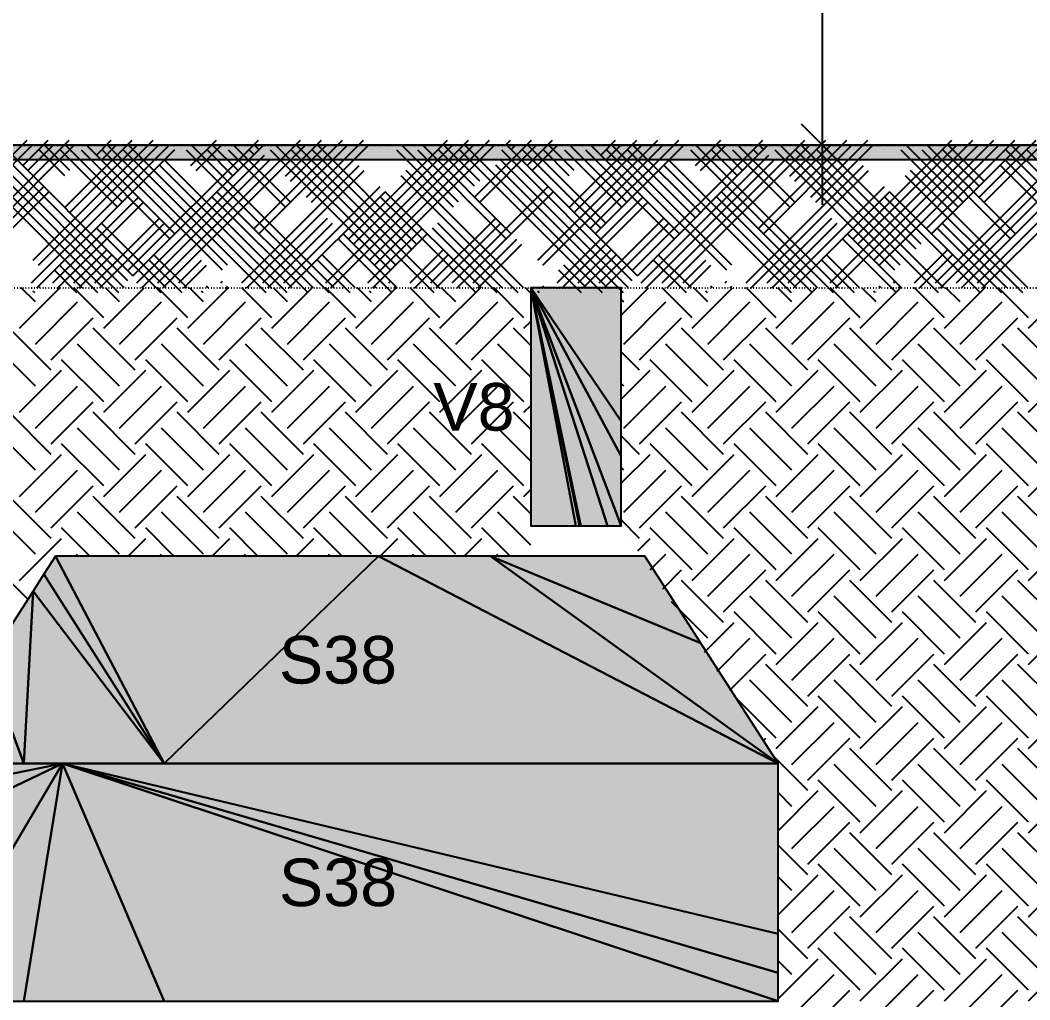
# Model space of a CAD drawing. Extents: x 37185 to 43130, y -8131 to -3926.
# Drawn here: x 38162.7 to 38304.2, y -7715.8 to -7578.4 of the extents above; entities that cross this region are included whole.
import ezdxf

# ---------------------------------------------------------------- set-up
doc = ezdxf.new("R2010")
doc.units = 0
doc.header["$MEASUREMENT"] = 0
doc.linetypes.add('ESTILO_TQS_0002', pattern=[0.4, 0.1, -0.3])
for name, color, linetype in [('36', 253, 'CONTINUOUS'), ('47', 15, 'CONTINUOUS'), ('52', 3, 'CONTINUOUS'), ('67', 7, 'CONTINUOUS'), ('74', 2, 'CONTINUOUS'), ('75', 9, 'CONTINUOUS'), ('96', 252, 'CONTINUOUS')]:
    doc.layers.add(name, color=color, linetype=linetype)
doc.styles.add('TQS_ARIAL', font='arial.ttf')

msp = doc.modelspace()

# ---------------------------------------------------------------- linework, layer by layer
at = {"layer": '36', "linetype": 'Continuous'}
for p, q in [((38149.57, -7615.24), (38169.57, -7595.25)), ((38150.28, -7615.95), (38170.28, -7595.96)), ((38174.31, -7615.95), (38154.31, -7595.96)), ((38155.69, -7603.23), (38163.68, -7595.25)), ((38156.4, -7603.94), (38164.38, -7595.96)), ((38178.5, -7614.25), (38160.2, -7595.96)), ((38163.06, -7598.81), (38166.62, -7595.25)), ((38163.77, -7599.52), (38167.33, -7595.96)), ((38164.3, -7615.24), (38183.68, -7595.87)), ((38164.53, -7612.07), (38181.35, -7595.25)), ((38165.24, -7612.78), (38182.06, -7595.96)), ((38169.66, -7599.52), (38166.09, -7595.96)), ((38168.95, -7604.7), (38178.41, -7595.25)), ((38177.02, -7603.94), (38169.04, -7595.96)), ((38169.66, -7605.41), (38179.11, -7595.96)), ((38184.39, -7608.36), (38171.99, -7595.96)), ((38173.37, -7597.34), (38175.46, -7595.25)), ((38174.08, -7598.05), (38176.17, -7595.96)), ((38191.76, -7612.78), (38174.93, -7595.96)), ((38177.79, -7613.54), (38196.09, -7595.25)), ((38197.88, -7615.95), (38177.88, -7595.96)), ((38178.5, -7614.25), (38196.79, -7595.96)), ((38181.98, -7615.24), (38201.98, -7595.25)), ((38182.69, -7615.95), (38202.68, -7595.96)), ((38186.63, -7598.81), (38190.19, -7595.25)), ((38206.71, -7615.95), (38186.72, -7595.96)), ((38187.34, -7599.52), (38190.9, -7595.96)), ((38193.23, -7599.52), (38189.66, -7595.96)), ((38200.59, -7603.94), (38192.61, -7595.96)), ((38195.47, -7607.65), (38207.87, -7595.25)), ((38196.17, -7596.57), (38195.56, -7595.96)), ((38196.17, -7608.36), (38208.58, -7595.96)), ((38215.33, -7612.78), (38198.5, -7595.96)), ((38199.89, -7600.28), (38204.92, -7595.25)), ((38200.59, -7600.99), (38205.63, -7595.96)), ((38221.45, -7615.95), (38201.45, -7595.96)), ((38202.83, -7603.23), (38210.82, -7595.25)), ((38203.54, -7603.94), (38211.52, -7595.96)), ((38218.27, -7609.83), (38204.4, -7595.96)), ((38205.55, -7615.24), (38225.55, -7595.25)), ((38206.26, -7615.95), (38226.26, -7595.96)), ((38208.73, -7609.12), (38222.6, -7595.25)), ((38209.43, -7609.83), (38223.31, -7595.96)), ((38211.67, -7612.07), (38228.49, -7595.25)), ((38212.38, -7612.78), (38229.2, -7595.96)), ((38224.16, -7603.94), (38216.18, -7595.96)), ((38231.53, -7608.36), (38219.13, -7595.96)), ((38227.11, -7600.99), (38222.07, -7595.96)), ((38245.02, -7615.95), (38225.02, -7595.96)), ((38226.4, -7603.23), (38234.39, -7595.25)), ((38227.11, -7603.94), (38235.09, -7595.96)), ((38230.82, -7595.87), (38231.44, -7595.25)), ((38249.21, -7614.25), (38230.91, -7595.96)), ((38231.53, -7596.57), (38232.15, -7595.96)), ((38233.77, -7598.81), (38237.33, -7595.25)), ((38244.79, -7606.88), (38233.86, -7595.96)), ((38234.48, -7599.52), (38238.04, -7595.96)), ((38235.24, -7612.07), (38252.06, -7595.25)), ((38235.95, -7612.78), (38252.77, -7595.96)), ((38240.37, -7599.52), (38236.8, -7595.96)), ((38239.66, -7604.7), (38249.12, -7595.25)), ((38247.73, -7603.94), (38239.75, -7595.96)), ((38240.37, -7605.41), (38249.83, -7595.96)), ((38242.61, -7607.65), (38255.01, -7595.25)), ((38255.1, -7608.36), (38242.7, -7595.96)), ((38243.32, -7608.36), (38255.72, -7595.96)), ((38244.08, -7597.34), (38246.17, -7595.25)), ((38244.79, -7598.05), (38246.88, -7595.96)), ((38262.47, -7612.78), (38245.64, -7595.96)), ((38248.5, -7613.54), (38266.8, -7595.25)), ((38258.05, -7605.41), (38248.59, -7595.96)), ((38249.21, -7614.25), (38267.5, -7595.96)), ((38252.69, -7615.24), (38272.69, -7595.25)), ((38253.4, -7615.95), (38273.4, -7595.96)), ((38257.34, -7598.81), (38260.9, -7595.25)), ((38277.43, -7615.95), (38257.43, -7595.96)), ((38258.05, -7599.52), (38261.61, -7595.96)), ((38263.94, -7599.52), (38260.38, -7595.96)), ((38271.3, -7603.94), (38263.32, -7595.96)), ((38266.18, -7607.65), (38278.58, -7595.25)), ((38266.89, -7596.57), (38266.27, -7595.96)), ((38266.89, -7608.36), (38279.29, -7595.96)), ((38286.04, -7612.78), (38269.21, -7595.96)), ((38270.6, -7600.28), (38275.63, -7595.25)), ((38271.3, -7600.99), (38276.34, -7595.96)), ((38292.16, -7615.95), (38272.16, -7595.96)), ((38273.54, -7603.23), (38281.53, -7595.25)), ((38274.25, -7603.94), (38282.23, -7595.96)), ((38288.98, -7609.83), (38275.11, -7595.96)), ((38276.26, -7615.24), (38296.26, -7595.25)), ((38276.97, -7615.95), (38296.97, -7595.96)), ((38279.44, -7609.12), (38293.31, -7595.25)), ((38280.14, -7609.83), (38294.02, -7595.96)), ((38282.38, -7612.07), (38299.2, -7595.25)), ((38283.09, -7612.78), (38299.91, -7595.96)), ((38294.87, -7603.94), (38286.89, -7595.96)), ((38289.75, -7607.65), (38302.15, -7595.25)), ((38302.24, -7608.36), (38289.84, -7595.96)), ((38290.46, -7608.36), (38302.86, -7595.96)), ((38290.99, -7615.24), (38310.99, -7595.25)), ((38291.7, -7615.95), (38311.7, -7595.96)), ((38297.82, -7600.99), (38292.78, -7595.96)), ((38297.11, -7603.23), (38305.1, -7595.25)), ((38297.82, -7603.94), (38305.8, -7595.96)), ((38319.92, -7614.25), (38301.62, -7595.96)), ((38173.6, -7616.66), (38153.6, -7596.66)), ((38177.79, -7614.96), (38159.49, -7596.66)), ((38165.01, -7615.95), (38184.39, -7596.57)), ((38168.95, -7600.23), (38165.39, -7596.66)), ((38176.32, -7604.65), (38168.33, -7596.66)), ((38183.68, -7609.06), (38171.28, -7596.66)), ((38191.05, -7613.48), (38174.23, -7596.66)), ((38197.17, -7616.66), (38177.17, -7596.66)), ((38179.04, -7615.24), (38196.94, -7597.34)), ((38206.01, -7616.66), (38186.01, -7596.66)), ((38192.52, -7600.23), (38188.96, -7596.66)), ((38199.89, -7604.65), (38191.9, -7596.66)), ((38195.47, -7597.28), (38194.85, -7596.66)), ((38214.62, -7613.48), (38197.8, -7596.66)), ((38220.74, -7616.66), (38200.74, -7596.66)), ((38217.56, -7610.54), (38203.69, -7596.66)), ((38223.46, -7604.65), (38215.47, -7596.66)), ((38230.82, -7609.06), (38218.42, -7596.66)), ((38226.4, -7601.7), (38221.37, -7596.66)), ((38244.31, -7616.66), (38224.31, -7596.66)), ((38248.5, -7614.96), (38230.21, -7596.66)), ((38244.08, -7607.59), (38233.15, -7596.66)), ((38239.66, -7600.23), (38236.1, -7596.66)), ((38247.03, -7604.65), (38239.04, -7596.66)), ((38254.39, -7609.06), (38241.99, -7596.66)), ((38261.76, -7613.48), (38244.94, -7596.66)), ((38257.34, -7606.12), (38247.88, -7596.66)), ((38249.75, -7615.24), (38267.65, -7597.34)), ((38276.72, -7616.66), (38256.72, -7596.66)), ((38263.23, -7600.23), (38259.67, -7596.66)), ((38270.6, -7604.65), (38262.61, -7596.66)), ((38266.18, -7597.28), (38265.56, -7596.66)), ((38285.33, -7613.48), (38268.51, -7596.66)), ((38291.45, -7616.66), (38271.45, -7596.66)), ((38288.28, -7610.54), (38274.4, -7596.66)), ((38294.17, -7604.65), (38286.18, -7596.66)), ((38301.53, -7609.06), (38289.13, -7596.66)), ((38297.11, -7601.7), (38292.08, -7596.66)), ((38296.89, -7615.24), (38314.79, -7597.34)), ((38319.21, -7614.96), (38300.92, -7596.66)), ((38314.79, -7607.59), (38303.86, -7596.66)), ((38176.54, -7616.66), (38158.64, -7598.75)), ((38177.25, -7615.95), (38159.35, -7598.05)), ((38179.74, -7615.95), (38197.65, -7598.05)), ((38200.11, -7616.66), (38182.21, -7598.75)), ((38200.82, -7615.95), (38182.92, -7598.05)), ((38193.77, -7615.24), (38210.2, -7598.81)), ((38247.26, -7616.66), (38229.35, -7598.75)), ((38247.96, -7615.95), (38230.06, -7598.05)), ((38250.45, -7615.95), (38268.36, -7598.05)), ((38270.83, -7616.66), (38252.92, -7598.75)), ((38271.53, -7615.95), (38253.63, -7598.05)), ((38264.48, -7615.24), (38280.91, -7598.81)), ((38297.59, -7615.95), (38315.5, -7598.05)), ((38317.97, -7616.66), (38300.06, -7598.75)), ((38318.67, -7615.95), (38300.77, -7598.05)), ((38194.47, -7615.95), (38210.91, -7599.52)), ((38232.52, -7616.66), (38216.09, -7600.23)), ((38233.23, -7615.95), (38216.8, -7599.52)), ((38265.18, -7615.95), (38281.62, -7599.52)), ((38303.23, -7616.66), (38286.8, -7600.23)), ((38303.94, -7615.95), (38287.51, -7599.52)), ((38152.52, -7615.24), (38166, -7601.76)), ((38199.66, -7615.24), (38213.15, -7601.76)), ((38223.23, -7615.24), (38236.72, -7601.76)), ((38270.37, -7615.24), (38283.86, -7601.76)), ((38293.94, -7615.24), (38307.43, -7601.76)), ((38153.23, -7615.95), (38166.71, -7602.47)), ((38167.25, -7615.24), (38179.26, -7603.23)), ((38203.06, -7616.66), (38189.57, -7603.17)), ((38203.77, -7615.95), (38190.28, -7602.47)), ((38200.37, -7615.95), (38213.85, -7602.47)), ((38226.63, -7616.66), (38213.15, -7603.17)), ((38227.34, -7615.95), (38213.85, -7602.47)), ((38223.94, -7615.95), (38237.42, -7602.47)), ((38237.96, -7615.24), (38249.97, -7603.23)), ((38273.77, -7616.66), (38260.29, -7603.17)), ((38274.48, -7615.95), (38260.99, -7602.47)), ((38271.08, -7615.95), (38284.56, -7602.47)), ((38297.34, -7616.66), (38283.86, -7603.17)), ((38298.05, -7615.95), (38284.56, -7602.47)), ((38294.65, -7615.95), (38308.13, -7602.47)), ((38167.96, -7615.95), (38179.97, -7603.94)), ((38238.67, -7615.95), (38250.68, -7603.94)), ((38173.14, -7615.24), (38182.21, -7606.18)), ((38196.71, -7615.24), (38205.78, -7606.18)), ((38220.28, -7615.24), (38229.35, -7606.18)), ((38243.85, -7615.24), (38252.92, -7606.18)), ((38267.42, -7615.24), (38276.49, -7606.18)), ((38182.44, -7616.66), (38173.37, -7607.59)), ((38173.85, -7615.95), (38182.92, -7606.88)), ((38183.14, -7615.95), (38174.08, -7606.88)), ((38197.42, -7615.95), (38206.49, -7606.88)), ((38229.58, -7616.66), (38220.51, -7607.59)), ((38220.99, -7615.95), (38230.06, -7606.88)), ((38230.28, -7615.95), (38221.22, -7606.88)), ((38244.56, -7615.95), (38253.63, -7606.88)), ((38268.13, -7615.95), (38277.2, -7606.88)), ((38300.29, -7616.66), (38291.22, -7607.59)), ((38301, -7615.95), (38291.93, -7606.88)), ((38215.55, -7615.95), (38207.96, -7608.36)), ((38211.44, -7615.24), (38219.04, -7607.65)), ((38212.15, -7615.95), (38219.74, -7608.36)), ((38286.26, -7615.95), (38278.67, -7608.36)), ((38214.85, -7616.66), (38207.25, -7609.06)), ((38226.18, -7615.24), (38232.3, -7609.12)), ((38226.88, -7615.95), (38233, -7609.83)), ((38285.56, -7616.66), (38277.96, -7609.06)), ((38170.2, -7615.24), (38174.84, -7610.6)), ((38170.9, -7615.95), (38175.55, -7611.3)), ((38186.09, -7615.95), (38181.44, -7611.3)), ((38209.66, -7615.95), (38205.01, -7611.3)), ((38217.34, -7615.24), (38221.98, -7610.6)), ((38218.04, -7615.95), (38222.69, -7611.3)), ((38240.91, -7615.24), (38245.55, -7610.6)), ((38241.61, -7615.95), (38246.26, -7611.3)), ((38256.8, -7615.95), (38252.15, -7611.3)), ((38280.37, -7615.95), (38275.72, -7611.3)), ((38288.05, -7615.24), (38292.69, -7610.6)), ((38288.75, -7615.95), (38293.4, -7611.3)), ((38171.36, -7615.95), (38168.18, -7612.78)), ((38185.38, -7616.66), (38180.74, -7612.01)), ((38184.93, -7615.24), (38188.1, -7612.07)), ((38185.63, -7615.95), (38188.81, -7612.78)), ((38208.95, -7616.66), (38204.31, -7612.01)), ((38242.07, -7615.95), (38238.9, -7612.78)), ((38256.09, -7616.66), (38251.45, -7612.01)), ((38255.64, -7615.24), (38258.81, -7612.07)), ((38256.35, -7615.95), (38259.52, -7612.78)), ((38279.66, -7616.66), (38275.02, -7612.01)), ((38170.65, -7616.66), (38167.48, -7613.48)), ((38241.36, -7616.66), (38238.19, -7613.48)), ((38165.47, -7615.95), (38165.24, -7615.72)), ((38168.41, -7615.95), (38168.41, -7615.95)), ((38168.41, -7615.95), (38168.41, -7615.95)), ((38176.8, -7615.95), (38176.8, -7615.95)), ((38176.8, -7615.95), (38176.8, -7615.95)), ((38180.2, -7615.95), (38180.2, -7615.95)), ((38180.2, -7615.95), (38180.2, -7615.95)), ((38188.58, -7615.95), (38188.58, -7615.95)), ((38188.58, -7615.95), (38188.58, -7615.95)), ((38189.04, -7615.95), (38188.81, -7615.72)), ((38190.82, -7615.24), (38191.05, -7615.02)), ((38191.53, -7615.95), (38191.76, -7615.72)), ((38191.98, -7615.95), (38191.98, -7615.95)), ((38191.98, -7615.95), (38191.98, -7615.95)), ((38194.93, -7615.95), (38194.93, -7615.95)), ((38194.93, -7615.95), (38194.93, -7615.95)), ((38203.31, -7615.95), (38203.31, -7615.95)), ((38203.31, -7615.95), (38203.31, -7615.95)), ((38209.2, -7615.95), (38209.2, -7615.95)), ((38209.2, -7615.95), (38209.2, -7615.95)), ((38212.61, -7615.95), (38212.38, -7615.72)), ((38214.39, -7615.24), (38214.62, -7615.02)), ((38215.1, -7615.95), (38215.33, -7615.72)), ((38218.5, -7615.95), (38218.5, -7615.95)), ((38218.5, -7615.95), (38218.5, -7615.95)), ((38224.39, -7615.95), (38224.39, -7615.95)), ((38224.39, -7615.95), (38224.39, -7615.95)), ((38229.83, -7615.95), (38229.83, -7615.95)), ((38229.83, -7615.95), (38229.83, -7615.95)), ((38232.78, -7615.95), (38232.78, -7615.95)), ((38232.78, -7615.95), (38232.78, -7615.95)), ((38235.72, -7615.95), (38235.72, -7615.95)), ((38235.72, -7615.95), (38235.72, -7615.95)), ((38236.18, -7615.95), (38235.95, -7615.72)), ((38239.12, -7615.95), (38239.12, -7615.95)), ((38239.12, -7615.95), (38239.12, -7615.95)), ((38247.51, -7615.95), (38247.51, -7615.95)), ((38247.51, -7615.95), (38247.51, -7615.95)), ((38250.91, -7615.95), (38250.91, -7615.95)), ((38250.91, -7615.95), (38250.91, -7615.95)), ((38253.86, -7615.95), (38253.86, -7615.95)), ((38253.86, -7615.95), (38253.86, -7615.95)), ((38259.29, -7615.95), (38259.29, -7615.95)), ((38259.29, -7615.95), (38259.29, -7615.95)), ((38259.75, -7615.95), (38259.52, -7615.72)), ((38261.53, -7615.24), (38261.76, -7615.02)), ((38262.24, -7615.95), (38262.47, -7615.72)), ((38262.69, -7615.95), (38262.69, -7615.95)), ((38262.69, -7615.95), (38262.69, -7615.95)), ((38265.64, -7615.95), (38265.64, -7615.95)), ((38265.64, -7615.95), (38265.64, -7615.95)), ((38268.59, -7615.95), (38268.59, -7615.95)), ((38268.59, -7615.95), (38268.59, -7615.95)), ((38274.02, -7615.95), (38274.02, -7615.95)), ((38274.02, -7615.95), (38274.02, -7615.95)), ((38279.92, -7615.95), (38279.92, -7615.95)), ((38279.92, -7615.95), (38279.92, -7615.95)), ((38282.86, -7615.95), (38282.86, -7615.95)), ((38282.86, -7615.95), (38282.86, -7615.95)), ((38283.32, -7615.95), (38283.09, -7615.72)), ((38285.1, -7615.24), (38285.33, -7615.02)), ((38285.81, -7615.95), (38286.04, -7615.72)), ((38289.21, -7615.95), (38289.21, -7615.95)), ((38289.21, -7615.95), (38289.21, -7615.95)), ((38295.1, -7615.95), (38295.1, -7615.95)), ((38295.1, -7615.95), (38295.1, -7615.95)), ((38300.54, -7615.95), (38300.54, -7615.95)), ((38300.54, -7615.95), (38300.54, -7615.95)), ((38303.49, -7615.95), (38303.49, -7615.95)), ((38303.49, -7615.95), (38303.49, -7615.95)), ((38164.76, -7616.66), (38164.53, -7616.43)), ((38188.33, -7616.66), (38188.1, -7616.43)), ((38211.9, -7616.66), (38211.67, -7616.43)), ((38235.47, -7616.66), (38235.24, -7616.43)), ((38259.04, -7616.66), (38258.81, -7616.43)), ((38282.61, -7616.66), (38282.38, -7616.43))]:
    msp.add_line(p, q, dxfattribs=at)
at = {"layer": '47', "linetype": 'Continuous'}
for p, q in [((38162.61, -7621.62), (38168.27, -7615.96)), ((38164.82, -7617.93), (38162.84, -7615.96)), ((38174.4, -7620.14), (38170.21, -7615.96)), ((38174.4, -7621.62), (38180.06, -7615.96)), ((38176.61, -7617.93), (38174.63, -7615.96)), ((38186.18, -7620.14), (38181.99, -7615.96)), ((38186.18, -7621.62), (38191.84, -7615.96)), ((38188.39, -7617.93), (38186.41, -7615.96)), ((38197.97, -7620.14), (38193.78, -7615.96)), ((38197.97, -7621.62), (38203.63, -7615.96)), ((38200.18, -7617.93), (38198.2, -7615.96)), ((38209.75, -7620.14), (38205.56, -7615.96)), ((38209.75, -7621.62), (38215.41, -7615.96)), ((38211.96, -7617.93), (38209.98, -7615.96)), ((38221.54, -7620.14), (38217.35, -7615.96)), ((38221.54, -7621.62), (38227.2, -7615.96)), ((38223.75, -7617.93), (38221.77, -7615.96)), ((38233.32, -7620.14), (38229.14, -7615.96)), ((38234.27, -7616.68), (38233.55, -7615.96)), ((38246.94, -7619.78), (38250.77, -7615.96)), ((38256.89, -7620.14), (38252.71, -7615.96)), ((38256.89, -7621.62), (38262.55, -7615.96)), ((38259.1, -7617.93), (38257.12, -7615.96)), ((38268.68, -7620.14), (38264.49, -7615.96)), ((38268.68, -7621.62), (38274.34, -7615.96)), ((38270.89, -7617.93), (38268.91, -7615.96)), ((38280.46, -7620.14), (38276.28, -7615.96)), ((38280.46, -7621.62), (38286.12, -7615.96)), ((38282.67, -7617.93), (38280.69, -7615.96)), ((38292.25, -7620.14), (38288.06, -7615.96)), ((38292.25, -7621.62), (38297.91, -7615.96)), ((38294.46, -7617.93), (38292.48, -7615.96)), ((38304.03, -7620.14), (38299.85, -7615.96)), ((38304.03, -7621.62), (38309.69, -7615.96)), ((38246.94, -7616.84), (38246.94, -7616.84)), ((38164.82, -7623.83), (38170.71, -7617.93)), ((38176.61, -7623.83), (38182.5, -7617.93)), ((38188.39, -7623.83), (38194.28, -7617.93)), ((38200.18, -7623.83), (38206.07, -7617.93)), ((38211.96, -7623.83), (38217.85, -7617.93)), ((38223.75, -7623.83), (38229.64, -7617.93)), ((38247.32, -7617.93), (38246.94, -7617.56)), ((38247.32, -7623.83), (38253.21, -7617.93)), ((38259.1, -7623.83), (38265, -7617.93)), ((38270.89, -7623.83), (38276.78, -7617.93)), ((38282.67, -7623.83), (38288.57, -7617.93)), ((38294.46, -7623.83), (38300.35, -7617.93)), ((38167.03, -7626.04), (38172.92, -7620.14)), ((38178.82, -7626.04), (38184.71, -7620.14)), ((38190.6, -7626.04), (38196.49, -7620.14)), ((38202.39, -7626.04), (38208.28, -7620.14)), ((38214.17, -7626.04), (38220.06, -7620.14)), ((38225.96, -7626.04), (38231.85, -7620.14)), ((38249.53, -7626.04), (38255.42, -7620.14)), ((38261.31, -7626.04), (38267.21, -7620.14)), ((38273.1, -7626.04), (38278.99, -7620.14)), ((38284.88, -7626.04), (38290.78, -7620.14)), ((38296.67, -7626.04), (38302.56, -7620.14)), ((38167.03, -7627.51), (38161.14, -7621.62)), ((38178.82, -7627.51), (38172.92, -7621.62)), ((38190.6, -7627.51), (38184.71, -7621.62)), ((38202.39, -7627.51), (38196.49, -7621.62)), ((38214.17, -7627.51), (38208.28, -7621.62)), ((38225.96, -7627.51), (38220.06, -7621.62)), ((38234.27, -7624.04), (38231.85, -7621.62)), ((38233.32, -7621.62), (38234.27, -7620.66)), ((38234.27, -7621.09), (38234.27, -7621.09)), ((38261.31, -7627.51), (38255.42, -7621.62)), ((38273.1, -7627.51), (38267.21, -7621.62)), ((38284.88, -7627.51), (38278.99, -7621.62)), ((38296.67, -7627.51), (38290.78, -7621.62)), ((38308.45, -7627.51), (38302.56, -7621.62)), ((38164.82, -7629.72), (38158.93, -7623.83)), ((38176.61, -7629.72), (38170.71, -7623.83)), ((38188.39, -7629.72), (38182.5, -7623.83)), ((38200.18, -7629.72), (38194.28, -7623.83)), ((38211.96, -7629.72), (38206.07, -7623.83)), ((38223.75, -7629.72), (38217.85, -7623.83)), ((38234.27, -7628.46), (38229.64, -7623.83)), ((38246.94, -7624.2), (38246.94, -7624.2)), ((38259.1, -7629.72), (38253.21, -7623.83)), ((38270.89, -7629.72), (38265, -7623.83)), ((38282.67, -7629.72), (38276.78, -7623.83)), ((38294.46, -7629.72), (38288.57, -7623.83)), ((38306.24, -7629.72), (38300.35, -7623.83)), ((38249.53, -7627.51), (38246.94, -7624.92)), ((38174.4, -7631.93), (38168.5, -7626.04)), ((38186.18, -7631.93), (38180.29, -7626.04)), ((38197.97, -7631.93), (38192.08, -7626.04)), ((38209.75, -7631.93), (38203.86, -7626.04)), ((38221.54, -7631.93), (38215.65, -7626.04)), ((38233.32, -7631.93), (38227.43, -7626.04)), ((38256.89, -7631.93), (38251, -7626.04)), ((38268.68, -7631.93), (38262.79, -7626.04)), ((38280.46, -7631.93), (38274.57, -7626.04)), ((38292.25, -7631.93), (38286.36, -7626.04)), ((38304.03, -7631.93), (38298.14, -7626.04)), ((38162.61, -7633.4), (38168.5, -7627.51)), ((38174.4, -7633.4), (38180.29, -7627.51)), ((38186.18, -7633.4), (38192.08, -7627.51)), ((38197.97, -7633.4), (38203.86, -7627.51)), ((38209.75, -7633.4), (38215.65, -7627.51)), ((38221.54, -7633.4), (38227.43, -7627.51)), ((38246.94, -7631.57), (38251, -7627.51)), ((38246.94, -7628.62), (38246.94, -7628.62)), ((38256.89, -7633.4), (38262.79, -7627.51)), ((38268.68, -7633.4), (38274.57, -7627.51)), ((38280.46, -7633.4), (38286.36, -7627.51)), ((38292.25, -7633.4), (38298.14, -7627.51)), ((38304.03, -7633.4), (38309.93, -7627.51)), ((38164.82, -7635.61), (38170.71, -7629.72)), ((38176.61, -7635.61), (38182.5, -7629.72)), ((38188.39, -7635.61), (38194.28, -7629.72)), ((38200.18, -7635.61), (38206.07, -7629.72)), ((38211.96, -7635.61), (38217.85, -7629.72)), ((38223.75, -7635.61), (38229.64, -7629.72)), ((38247.32, -7629.72), (38246.94, -7629.34)), ((38247.32, -7635.61), (38253.21, -7629.72)), ((38259.1, -7635.61), (38265, -7629.72)), ((38270.89, -7635.61), (38276.78, -7629.72)), ((38282.67, -7635.61), (38288.57, -7629.72)), ((38294.46, -7635.61), (38300.35, -7629.72)), ((38167.03, -7637.82), (38172.92, -7631.93)), ((38178.82, -7637.82), (38184.71, -7631.93)), ((38190.6, -7637.82), (38196.49, -7631.93)), ((38202.39, -7637.82), (38208.28, -7631.93)), ((38214.17, -7637.82), (38220.06, -7631.93)), ((38225.96, -7637.82), (38231.85, -7631.93)), ((38233.32, -7633.4), (38234.27, -7632.45)), ((38234.27, -7632.88), (38234.27, -7632.88)), ((38249.53, -7637.82), (38255.42, -7631.93)), ((38261.31, -7637.82), (38267.21, -7631.93)), ((38273.1, -7637.82), (38278.99, -7631.93)), ((38284.88, -7637.82), (38290.78, -7631.93)), ((38296.67, -7637.82), (38302.56, -7631.93)), ((38167.03, -7639.29), (38161.14, -7633.4)), ((38178.82, -7639.29), (38172.92, -7633.4)), ((38190.6, -7639.29), (38184.71, -7633.4)), ((38202.39, -7639.29), (38196.49, -7633.4)), ((38214.17, -7639.29), (38208.28, -7633.4)), ((38225.96, -7639.29), (38220.06, -7633.4)), ((38234.27, -7635.83), (38231.85, -7633.4)), ((38261.31, -7639.29), (38255.42, -7633.4)), ((38273.1, -7639.29), (38267.21, -7633.4)), ((38284.88, -7639.29), (38278.99, -7633.4)), ((38296.67, -7639.29), (38290.78, -7633.4)), ((38308.45, -7639.29), (38302.56, -7633.4)), ((38164.82, -7641.5), (38158.93, -7635.61)), ((38176.61, -7641.5), (38170.71, -7635.61)), ((38188.39, -7641.5), (38182.5, -7635.61)), ((38200.18, -7641.5), (38194.28, -7635.61)), ((38211.96, -7641.5), (38206.07, -7635.61)), ((38223.75, -7641.5), (38217.85, -7635.61)), ((38234.27, -7640.25), (38229.64, -7635.61)), ((38259.1, -7641.5), (38253.21, -7635.61)), ((38270.89, -7641.5), (38265, -7635.61)), ((38282.67, -7641.5), (38276.78, -7635.61)), ((38294.46, -7641.5), (38288.57, -7635.61)), ((38306.24, -7641.5), (38300.35, -7635.61)), ((38246.94, -7635.99), (38246.94, -7635.99)), ((38249.53, -7639.29), (38246.94, -7636.71)), ((38174.4, -7643.71), (38168.5, -7637.82)), ((38186.18, -7643.71), (38180.29, -7637.82)), ((38197.97, -7643.71), (38192.08, -7637.82)), ((38209.75, -7643.71), (38203.86, -7637.82)), ((38221.54, -7643.71), (38215.65, -7637.82)), ((38233.32, -7643.71), (38227.43, -7637.82)), ((38256.89, -7643.71), (38251, -7637.82)), ((38268.68, -7643.71), (38262.79, -7637.82)), ((38280.46, -7643.71), (38274.57, -7637.82)), ((38292.25, -7643.71), (38286.36, -7637.82)), ((38304.03, -7643.71), (38298.14, -7637.82)), ((38162.61, -7645.19), (38168.5, -7639.29)), ((38174.4, -7645.19), (38180.29, -7639.29)), ((38186.18, -7645.19), (38192.08, -7639.29)), ((38197.97, -7645.19), (38203.86, -7639.29)), ((38209.75, -7645.19), (38215.65, -7639.29)), ((38221.54, -7645.19), (38227.43, -7639.29)), ((38246.94, -7643.35), (38251, -7639.29)), ((38256.89, -7645.19), (38262.79, -7639.29)), ((38268.68, -7645.19), (38274.57, -7639.29)), ((38280.46, -7645.19), (38286.36, -7639.29)), ((38292.25, -7645.19), (38298.14, -7639.29)), ((38304.03, -7645.19), (38309.93, -7639.29)), ((38164.82, -7647.4), (38170.71, -7641.5)), ((38176.61, -7647.4), (38182.5, -7641.5)), ((38188.39, -7647.4), (38194.28, -7641.5)), ((38200.18, -7647.4), (38206.07, -7641.5)), ((38211.96, -7647.4), (38217.85, -7641.5)), ((38223.75, -7647.4), (38229.64, -7641.5)), ((38246.94, -7640.41), (38246.94, -7640.41)), ((38247.32, -7641.5), (38246.94, -7641.13)), ((38247.32, -7647.4), (38253.21, -7641.5)), ((38259.1, -7647.4), (38265, -7641.5)), ((38270.89, -7647.4), (38276.78, -7641.5)), ((38282.67, -7647.4), (38288.57, -7641.5)), ((38294.46, -7647.4), (38300.35, -7641.5)), ((38167.03, -7649.61), (38172.92, -7643.71)), ((38178.82, -7649.61), (38184.71, -7643.71)), ((38190.6, -7649.61), (38196.49, -7643.71)), ((38202.39, -7649.61), (38208.28, -7643.71)), ((38214.17, -7649.61), (38220.06, -7643.71)), ((38225.96, -7649.61), (38231.85, -7643.71)), ((38233.32, -7645.19), (38234.27, -7644.23)), ((38249.53, -7649.61), (38255.42, -7643.71)), ((38261.31, -7649.61), (38267.21, -7643.71)), ((38273.1, -7649.61), (38278.99, -7643.71)), ((38284.88, -7649.61), (38290.78, -7643.71)), ((38296.67, -7649.61), (38302.56, -7643.71)), ((38167.03, -7651.08), (38161.14, -7645.19)), ((38178.82, -7651.08), (38172.92, -7645.19)), ((38190.6, -7651.08), (38184.71, -7645.19)), ((38202.39, -7651.08), (38196.49, -7645.19)), ((38214.17, -7651.08), (38208.28, -7645.19)), ((38225.96, -7651.08), (38220.06, -7645.19)), ((38234.27, -7647.61), (38231.85, -7645.19)), ((38234.27, -7644.66), (38234.27, -7644.66)), ((38261.31, -7651.08), (38255.42, -7645.19)), ((38273.1, -7651.08), (38267.21, -7645.19)), ((38284.88, -7651.08), (38278.99, -7645.19)), ((38296.67, -7651.08), (38290.78, -7645.19)), ((38308.45, -7651.08), (38302.56, -7645.19)), ((38164.82, -7653.29), (38158.93, -7647.4)), ((38176.61, -7653.29), (38170.71, -7647.4)), ((38188.39, -7653.29), (38182.5, -7647.4)), ((38200.18, -7653.29), (38194.28, -7647.4)), ((38211.96, -7653.29), (38206.07, -7647.4)), ((38223.75, -7653.29), (38217.85, -7647.4)), ((38234.27, -7652.03), (38229.64, -7647.4)), ((38246.94, -7647.77), (38246.94, -7647.77)), ((38249.53, -7651.08), (38246.94, -7648.49)), ((38259.1, -7653.29), (38253.21, -7647.4)), ((38270.89, -7653.29), (38265, -7647.4)), ((38282.67, -7653.29), (38276.78, -7647.4)), ((38294.46, -7653.29), (38288.57, -7647.4)), ((38306.24, -7653.29), (38300.35, -7647.4)), ((38172.46, -7653.56), (38168.5, -7649.61)), ((38184.24, -7653.56), (38180.29, -7649.61)), ((38196.03, -7653.56), (38192.08, -7649.61)), ((38207.81, -7653.56), (38203.86, -7649.61)), ((38219.6, -7653.56), (38215.65, -7649.61)), ((38231.38, -7653.56), (38227.43, -7649.61)), ((38256.89, -7655.5), (38251, -7649.61)), ((38268.68, -7655.5), (38262.79, -7649.61)), ((38280.46, -7655.5), (38274.57, -7649.61)), ((38292.25, -7655.5), (38286.36, -7649.61)), ((38304.03, -7655.5), (38298.14, -7649.61)), ((38162.61, -7656.97), (38168.5, -7651.08)), ((38177.81, -7653.56), (38180.29, -7651.08)), ((38189.6, -7653.56), (38192.08, -7651.08)), ((38201.38, -7653.56), (38203.86, -7651.08)), ((38213.17, -7653.56), (38215.65, -7651.08)), ((38224.95, -7653.56), (38227.43, -7651.08)), ((38248.1, -7651.04), (38248.1, -7651.04)), ((38249.27, -7652.81), (38251, -7651.08)), ((38256.89, -7656.97), (38262.79, -7651.08)), ((38268.68, -7656.97), (38274.57, -7651.08)), ((38280.46, -7656.97), (38286.36, -7651.08)), ((38292.25, -7656.97), (38298.14, -7651.08)), ((38304.03, -7656.97), (38309.93, -7651.08)), ((38169.51, -7653.56), (38169.51, -7653.56)), ((38170.45, -7653.56), (38170.71, -7653.29)), ((38174.86, -7653.56), (38174.86, -7653.56)), ((38176.88, -7653.56), (38176.88, -7653.56)), ((38181.3, -7653.56), (38181.3, -7653.56)), ((38182.23, -7653.56), (38182.5, -7653.29)), ((38186.65, -7653.56), (38186.65, -7653.56)), ((38188.66, -7653.56), (38188.66, -7653.56)), ((38193.08, -7653.56), (38193.08, -7653.56)), ((38194.02, -7653.56), (38194.28, -7653.29)), ((38198.44, -7653.56), (38198.44, -7653.56)), ((38200.45, -7653.56), (38200.45, -7653.56)), ((38204.87, -7653.56), (38204.87, -7653.56)), ((38205.8, -7653.56), (38206.07, -7653.29)), ((38210.22, -7653.56), (38210.22, -7653.56)), ((38212.23, -7653.56), (38212.23, -7653.56)), ((38216.65, -7653.56), (38216.65, -7653.56)), ((38217.59, -7653.56), (38217.85, -7653.29)), ((38222.01, -7653.56), (38222.01, -7653.56)), ((38224.02, -7653.56), (38224.02, -7653.56)), ((38228.44, -7653.56), (38228.44, -7653.56)), ((38229.37, -7653.56), (38229.64, -7653.29)), ((38233.79, -7653.56), (38233.79, -7653.56)), ((38251.03, -7655.47), (38253.21, -7653.29)), ((38259.1, -7659.18), (38265, -7653.29)), ((38270.89, -7659.18), (38276.78, -7653.29)), ((38282.67, -7659.18), (38288.57, -7653.29)), ((38294.46, -7659.18), (38300.35, -7653.29)), ((38166.64, -7655.11), (38166.64, -7655.11)), ((38252.78, -7658.13), (38255.42, -7655.5)), ((38261.31, -7661.39), (38267.21, -7655.5)), ((38273.1, -7661.39), (38278.99, -7655.5)), ((38284.88, -7661.39), (38290.78, -7655.5)), ((38296.67, -7661.39), (38302.56, -7655.5)), ((38163.76, -7659.59), (38161.14, -7656.97)), ((38261.31, -7662.86), (38255.42, -7656.97)), ((38273.1, -7662.86), (38267.21, -7656.97)), ((38284.88, -7662.86), (38278.99, -7656.97)), ((38296.67, -7662.86), (38290.78, -7656.97)), ((38308.45, -7662.86), (38302.56, -7656.97)), ((38164.91, -7657.8), (38164.91, -7657.8)), ((38253.96, -7659.91), (38253.96, -7659.91)), ((38259.1, -7665.07), (38253.99, -7659.96)), ((38270.89, -7665.07), (38265, -7659.18)), ((38282.67, -7665.07), (38276.78, -7659.18)), ((38294.46, -7665.07), (38288.57, -7659.18)), ((38306.24, -7665.07), (38300.35, -7659.18)), ((38268.68, -7667.28), (38262.79, -7661.39)), ((38280.46, -7667.28), (38274.57, -7661.39)), ((38292.25, -7667.28), (38286.36, -7661.39)), ((38304.03, -7667.28), (38298.14, -7661.39)), ((38255.71, -7662.57), (38255.71, -7662.57)), ((38258.64, -7667.01), (38262.79, -7662.86)), ((38268.68, -7668.76), (38274.57, -7662.86)), ((38280.46, -7668.76), (38286.36, -7662.86)), ((38292.25, -7668.76), (38298.14, -7662.86)), ((38304.03, -7668.76), (38309.93, -7662.86)), ((38257.47, -7665.23), (38257.47, -7665.23)), ((38260.4, -7669.67), (38265, -7665.07)), ((38270.89, -7670.97), (38276.78, -7665.07)), ((38282.67, -7670.97), (38288.57, -7665.07)), ((38294.46, -7670.97), (38300.35, -7665.07)), ((38262.16, -7672.33), (38267.21, -7667.28)), ((38273.1, -7673.18), (38278.99, -7667.28)), ((38284.88, -7673.18), (38290.78, -7667.28)), ((38296.67, -7673.18), (38302.56, -7667.28)), ((38273.1, -7674.65), (38267.21, -7668.76)), ((38284.88, -7674.65), (38278.99, -7668.76)), ((38296.67, -7674.65), (38290.78, -7668.76)), ((38308.45, -7674.65), (38302.56, -7668.76)), ((38270.89, -7676.86), (38265, -7670.97)), ((38282.67, -7676.86), (38276.78, -7670.97)), ((38294.46, -7676.86), (38288.57, -7670.97)), ((38306.24, -7676.86), (38300.35, -7670.97)), ((38268.68, -7679.07), (38262.79, -7673.18)), ((38263.33, -7674.1), (38263.33, -7674.1)), ((38280.46, -7679.07), (38274.57, -7673.18)), ((38292.25, -7679.07), (38286.36, -7673.18)), ((38304.03, -7679.07), (38298.14, -7673.18)), ((38268.68, -7680.54), (38274.57, -7674.65)), ((38280.46, -7680.54), (38286.36, -7674.65)), ((38292.25, -7680.54), (38298.14, -7674.65)), ((38304.03, -7680.54), (38309.93, -7674.65)), ((38265.09, -7676.76), (38265.09, -7676.76)), ((38270.89, -7682.75), (38276.78, -7676.86)), ((38282.67, -7682.75), (38288.57, -7676.86)), ((38294.46, -7682.75), (38300.35, -7676.86)), ((38266.85, -7679.43), (38267.21, -7679.07)), ((38273.1, -7684.96), (38278.99, -7679.07)), ((38284.88, -7684.96), (38290.78, -7679.07)), ((38296.67, -7684.96), (38302.56, -7679.07)), ((38268.02, -7681.2), (38268.02, -7681.2)), ((38284.88, -7686.43), (38278.99, -7680.54)), ((38296.67, -7686.43), (38290.78, -7680.54)), ((38308.45, -7686.43), (38302.56, -7680.54)), ((38273.1, -7686.43), (38268.33, -7681.66)), ((38282.67, -7688.64), (38276.78, -7682.75)), ((38294.46, -7688.64), (38288.57, -7682.75)), ((38306.24, -7688.64), (38300.35, -7682.75)), ((38268.96, -7684.68), (38268.96, -7684.68)), ((38280.46, -7690.85), (38274.57, -7684.96)), ((38292.25, -7690.85), (38286.36, -7684.96)), ((38304.03, -7690.85), (38298.14, -7684.96)), ((38268.96, -7692.05), (38274.57, -7686.43)), ((38270.89, -7688.64), (38268.96, -7686.71)), ((38280.46, -7692.33), (38286.36, -7686.43)), ((38292.25, -7692.33), (38298.14, -7686.43)), ((38304.03, -7692.33), (38309.93, -7686.43)), ((38268.96, -7689.1), (38268.96, -7689.1)), ((38270.89, -7694.54), (38276.78, -7688.64)), ((38282.67, -7694.54), (38288.57, -7688.64)), ((38294.46, -7694.54), (38300.35, -7688.64)), ((38273.1, -7696.75), (38278.99, -7690.85)), ((38284.88, -7696.75), (38290.78, -7690.85)), ((38296.67, -7696.75), (38302.56, -7690.85)), ((38284.88, -7698.22), (38278.99, -7692.33)), ((38296.67, -7698.22), (38290.78, -7692.33)), ((38308.45, -7698.22), (38302.56, -7692.33)), ((38273.1, -7698.22), (38268.96, -7694.08)), ((38282.67, -7700.43), (38276.78, -7694.54)), ((38294.46, -7700.43), (38288.57, -7694.54)), ((38306.24, -7700.43), (38300.35, -7694.54)), ((38268.96, -7696.47), (38268.96, -7696.47)), ((38280.46, -7702.64), (38274.57, -7696.75)), ((38292.25, -7702.64), (38286.36, -7696.75)), ((38304.03, -7702.64), (38298.14, -7696.75)), ((38268.96, -7703.83), (38274.57, -7698.22)), ((38270.89, -7700.43), (38268.96, -7698.5)), ((38280.46, -7704.11), (38286.36, -7698.22)), ((38292.25, -7704.11), (38298.14, -7698.22)), ((38304.03, -7704.11), (38309.93, -7698.22)), ((38268.96, -7700.88), (38268.96, -7700.88)), ((38270.89, -7706.32), (38276.78, -7700.43)), ((38282.67, -7706.32), (38288.57, -7700.43)), ((38294.46, -7706.32), (38300.35, -7700.43)), ((38273.1, -7708.53), (38278.99, -7702.64)), ((38284.88, -7708.53), (38290.78, -7702.64)), ((38296.67, -7708.53), (38302.56, -7702.64)), ((38284.88, -7710), (38278.99, -7704.11)), ((38296.67, -7710), (38290.78, -7704.11)), ((38308.45, -7710), (38302.56, -7704.11)), ((38273.1, -7710), (38268.96, -7705.87)), ((38282.67, -7712.21), (38276.78, -7706.32)), ((38294.46, -7712.21), (38288.57, -7706.32)), ((38306.24, -7712.21), (38300.35, -7706.32)), ((38268.96, -7708.25), (38268.96, -7708.25)), ((38280.46, -7714.42), (38274.57, -7708.53)), ((38292.25, -7714.42), (38286.36, -7708.53)), ((38304.03, -7714.42), (38298.14, -7708.53)), ((38268.96, -7715.62), (38274.57, -7710)), ((38270.89, -7712.21), (38268.96, -7710.29)), ((38280.46, -7715.9), (38286.36, -7710)), ((38292.25, -7715.9), (38298.14, -7710)), ((38304.03, -7715.9), (38309.93, -7710)), ((38270.89, -7718.11), (38276.78, -7712.21)), ((38282.67, -7718.11), (38288.57, -7712.21)), ((38294.46, -7718.11), (38300.35, -7712.21)), ((38268.96, -7712.67), (38268.96, -7712.67)), ((38273.1, -7720.32), (38278.99, -7714.42)), ((38284.88, -7720.32), (38290.78, -7714.42)), ((38296.67, -7720.32), (38302.56, -7714.42))]:
    msp.add_line(p, q, dxfattribs=at)
at = {"layer": '52', "linetype": 'Continuous'}
for points in [[(38234.27, -7615.96), (38234.27, -7649.29)], [(38246.94, -7615.96), (38234.27, -7615.96)], [(38246.94, -7649.29), (38246.94, -7639.55), (38246.94, -7634.63), (38246.94, -7615.96)], [(38234.27, -7649.29), (38240.61, -7649.29), (38241.08, -7649.29), (38241.29, -7649.29), (38245.04, -7649.29), (38246.94, -7649.29)], [(38167.64, -7653.56), (38166.01, -7656.1), (38164.49, -7658.46), (38157.96, -7668.62), (38148.96, -7682.62)], [(38250.28, -7653.56), (38228.61, -7653.56), (38212.91, -7653.56), (38167.64, -7653.56)], [(38268.96, -7682.62), (38258.13, -7665.77), (38250.28, -7653.56)], [(38268.96, -7715.95), (38268.96, -7711.99), (38268.96, -7706.53), (38268.96, -7682.62)]]:
    msp.add_lwpolyline(points, dxfattribs=at)
at = {"layer": '67', "linetype": 'ESTILO_TQS_0002'}
for p, q in [((37622.47, -7595.96), (39979.65, -7595.96)), ((37628.25, -7595.96), (39890.03, -7595.96)), ((37628.25, -7615.96), (40010.49, -7615.96))]:
    msp.add_line(p, q, dxfattribs=at)
at = {"layer": '75', "linetype": 'Continuous'}
for p, q in [((38275.17, -7604.29), (38275.17, -7428.95)), ((38278.12, -7598.9), (38272.23, -7593.01)), ((38274.25, -7595.96), (38274.25, -7595.96)), ((38282.58, -7595.96), (38283.51, -7595.96))]:
    msp.add_line(p, q, dxfattribs=at)
at = {"layer": '96', "linetype": 'Continuous'}
for points in [[(37622.47, -7595.96), (37622.47, -7597.96), (38419.29, -7597.96), (38419.29, -7595.96), (37622.47, -7595.96)], [(38234.27, -7615.96), (38234.27, -7649.29), (38240.61, -7649.29), (38234.27, -7615.96)], [(38234.27, -7615.96), (38240.61, -7649.29), (38241.08, -7649.29), (38234.27, -7615.96)], [(38234.27, -7615.96), (38241.08, -7649.29), (38241.29, -7649.29), (38234.27, -7615.96)], [(38234.27, -7615.96), (38241.29, -7649.29), (38245.04, -7649.29), (38234.27, -7615.96)], [(38234.27, -7615.96), (38245.04, -7649.29), (38246.94, -7649.29), (38234.27, -7615.96)], [(38234.27, -7615.96), (38246.94, -7649.29), (38246.94, -7639.55), (38234.27, -7615.96)], [(38234.27, -7615.96), (38246.94, -7639.55), (38246.94, -7634.63), (38234.27, -7615.96)], [(38234.27, -7615.96), (38246.94, -7634.63), (38246.94, -7615.96), (38234.27, -7615.96)], [(38167.64, -7653.56), (38166.01, -7656.1), (38182.88, -7682.62), (38167.64, -7653.56)], [(38167.64, -7653.56), (38182.88, -7682.62), (38212.91, -7653.56), (38167.64, -7653.56)], [(38182.88, -7682.62), (38268.96, -7682.62), (38212.91, -7653.56), (38182.88, -7682.62)], [(38212.91, -7653.56), (38268.96, -7682.62), (38228.61, -7653.56), (38212.91, -7653.56)], [(38268.96, -7682.62), (38258.13, -7665.77), (38228.61, -7653.56), (38268.96, -7682.62)], [(38228.61, -7653.56), (38258.13, -7665.77), (38250.28, -7653.56), (38228.61, -7653.56)], [(38166.01, -7656.1), (38164.49, -7658.46), (38182.88, -7682.62), (38166.01, -7656.1)], [(38164.49, -7658.46), (38157.96, -7668.62), (38163.22, -7682.62), (38164.49, -7658.46)], [(38182.88, -7682.62), (38164.49, -7658.46), (38163.22, -7682.62), (38182.88, -7682.62)], [(38163.22, -7682.62), (38157.96, -7668.62), (38148.96, -7682.62), (38163.22, -7682.62)], [(38168.62, -7682.62), (38148.96, -7682.62), (38148.96, -7686.58), (38168.62, -7682.62)], [(38168.62, -7682.62), (38148.96, -7686.58), (38148.96, -7692.04), (38168.62, -7682.62)], [(38168.62, -7682.62), (38148.96, -7692.04), (38148.96, -7715.95), (38168.62, -7682.62)], [(38168.62, -7682.62), (38148.96, -7715.95), (38163.22, -7715.95), (38168.62, -7682.62)], [(38168.62, -7682.62), (38163.22, -7715.95), (38182.88, -7715.95), (38168.62, -7682.62)], [(38168.62, -7682.62), (38182.88, -7715.95), (38268.96, -7715.95), (38168.62, -7682.62)], [(38168.62, -7682.62), (38268.96, -7715.95), (38268.96, -7711.99), (38168.62, -7682.62)], [(38168.62, -7682.62), (38268.96, -7711.99), (38268.96, -7706.53), (38168.62, -7682.62)], [(38168.62, -7682.62), (38268.96, -7706.53), (38268.96, -7682.62), (38168.62, -7682.62)]]:
    msp.add_lwpolyline(points, dxfattribs=at)
for points in [[(37622.47, -7595.96), (37622.47, -7597.96), (38419.29, -7597.96)], [(37622.47, -7595.96), (38419.29, -7597.96), (38419.29, -7595.96)], [(37622.47, -7595.96), (38419.29, -7595.96), (37622.47, -7595.96)], [(38234.27, -7615.96), (38234.27, -7649.29), (38240.61, -7649.29)], [(38234.27, -7615.96), (38240.61, -7649.29), (38234.27, -7615.96)], [(38234.27, -7615.96), (38240.61, -7649.29), (38241.08, -7649.29)], [(38234.27, -7615.96), (38241.08, -7649.29), (38234.27, -7615.96)], [(38234.27, -7615.96), (38241.08, -7649.29), (38241.29, -7649.29)], [(38234.27, -7615.96), (38241.29, -7649.29), (38234.27, -7615.96)], [(38234.27, -7615.96), (38241.29, -7649.29), (38245.04, -7649.29)], [(38234.27, -7615.96), (38245.04, -7649.29), (38234.27, -7615.96)], [(38234.27, -7615.96), (38245.04, -7649.29), (38246.94, -7649.29)], [(38234.27, -7615.96), (38246.94, -7649.29), (38234.27, -7615.96)], [(38234.27, -7615.96), (38246.94, -7649.29), (38246.94, -7639.55)], [(38234.27, -7615.96), (38246.94, -7639.55), (38234.27, -7615.96)], [(38234.27, -7615.96), (38246.94, -7639.55), (38246.94, -7634.63)], [(38234.27, -7615.96), (38246.94, -7634.63), (38234.27, -7615.96)], [(38234.27, -7615.96), (38246.94, -7634.63), (38246.94, -7615.96)], [(38234.27, -7615.96), (38246.94, -7615.96), (38234.27, -7615.96)], [(38167.64, -7653.56), (38166.01, -7656.1), (38182.88, -7682.62)], [(38167.64, -7653.56), (38182.88, -7682.62), (38212.91, -7653.56)], [(38167.64, -7653.56), (38212.91, -7653.56), (38167.64, -7653.56)], [(38167.64, -7653.56), (38182.88, -7682.62), (38167.64, -7653.56)], [(38182.88, -7682.62), (38268.96, -7682.62), (38212.91, -7653.56)], [(38182.88, -7682.62), (38212.91, -7653.56), (38182.88, -7682.62)], [(38212.91, -7653.56), (38268.96, -7682.62), (38228.61, -7653.56)], [(38212.91, -7653.56), (38228.61, -7653.56), (38212.91, -7653.56)], [(38268.96, -7682.62), (38258.13, -7665.77), (38228.61, -7653.56)], [(38268.96, -7682.62), (38228.61, -7653.56), (38268.96, -7682.62)], [(38228.61, -7653.56), (38258.13, -7665.77), (38250.28, -7653.56)], [(38228.61, -7653.56), (38250.28, -7653.56), (38228.61, -7653.56)], [(38166.01, -7656.1), (38164.49, -7658.46), (38182.88, -7682.62)], [(38166.01, -7656.1), (38182.88, -7682.62), (38166.01, -7656.1)], [(38164.49, -7658.46), (38157.96, -7668.62), (38163.22, -7682.62)], [(38182.88, -7682.62), (38164.49, -7658.46), (38163.22, -7682.62)], [(38164.49, -7658.46), (38163.22, -7682.62), (38164.49, -7658.46)], [(38163.22, -7682.62), (38157.96, -7668.62), (38148.96, -7682.62)], [(38168.62, -7682.62), (38148.96, -7682.62), (38148.96, -7686.58)], [(38168.62, -7682.62), (38148.96, -7686.58), (38168.62, -7682.62)], [(38168.62, -7682.62), (38148.96, -7686.58), (38148.96, -7692.04)], [(38168.62, -7682.62), (38148.96, -7692.04), (38168.62, -7682.62)], [(38168.62, -7682.62), (38148.96, -7692.04), (38148.96, -7715.95)], [(38168.62, -7682.62), (38148.96, -7715.95), (38168.62, -7682.62)], [(38168.62, -7682.62), (38148.96, -7715.95), (38163.22, -7715.95)], [(38163.22, -7682.62), (38148.96, -7682.62), (38163.22, -7682.62)], [(38168.62, -7682.62), (38163.22, -7715.95), (38168.62, -7682.62)], [(38168.62, -7682.62), (38163.22, -7715.95), (38182.88, -7715.95)], [(38182.88, -7682.62), (38163.22, -7682.62), (38182.88, -7682.62)], [(38168.62, -7682.62), (38182.88, -7715.95), (38168.62, -7682.62)], [(38168.62, -7682.62), (38182.88, -7715.95), (38268.96, -7715.95)], [(38168.62, -7682.62), (38268.96, -7715.95), (38168.62, -7682.62)], [(38168.62, -7682.62), (38268.96, -7715.95), (38268.96, -7711.99)], [(38168.62, -7682.62), (38268.96, -7711.99), (38168.62, -7682.62)], [(38168.62, -7682.62), (38268.96, -7711.99), (38268.96, -7706.53)], [(38168.62, -7682.62), (38268.96, -7706.53), (38168.62, -7682.62)], [(38168.62, -7682.62), (38268.96, -7706.53), (38268.96, -7682.62)], [(38168.62, -7682.62), (38268.96, -7682.62), (38168.62, -7682.62)]]:
    msp.add_solid(points, dxfattribs=at)

# ---------------------------------------------------------------- texts
at = {"layer": '74', "linetype": 'Continuous', "style": 'TQS_ARIAL'}
for s, p in [('V8', (38220.61, -7635.96)), ('S38', (38198.96, -7671.42)), ('S38', (38198.96, -7702.62))]:
    msp.add_text(s, height=6.667, dxfattribs=at).set_placement(p)

doc.saveas('drawing.dxf')
